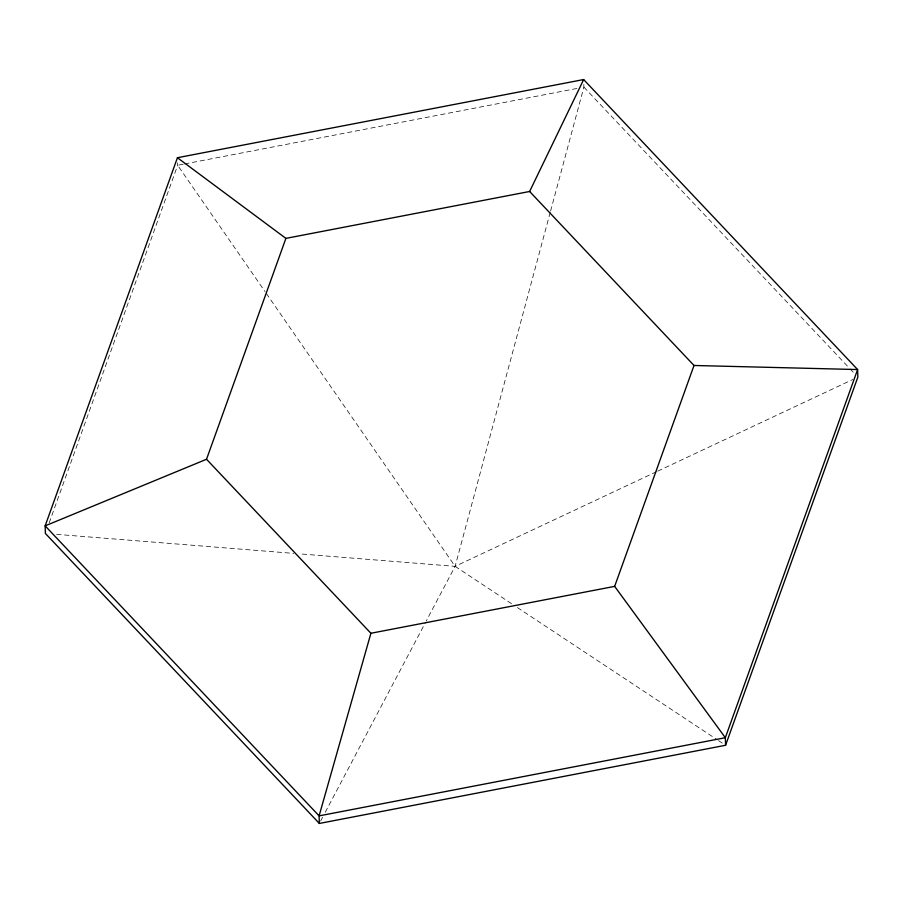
<?xml version="1.0" encoding="UTF-8"?>
<svg xmlns="http://www.w3.org/2000/svg" width="903" height="903" viewBox="0 0 903 903"><rect width="100%" height="100%" fill="white"/><g stroke="black" fill="none" stroke-linecap="round" stroke-linejoin="round"><path stroke-width="0.68" stroke-dasharray="4.51 3.39" d="M550.232 212.386L455.112 566.35L426.25 620.993M550.604 211.02L583.891 87.128L583.778 83.347M49.191 522.848L177.665 165.294L177.586 162.766M320.655 820.962L322.619 817.226M325.249 812.26L425.595 622.246M656.481 471.738L455.112 566.35L299.356 553.844M657.756 471.14L852.748 379.52M183.185 164.222L177.665 165.294L265.064 291.635M184.573 163.962L576.983 88.46M56.618 534.35L293.746 553.392M511.549 603.689L455.112 566.35L265.866 292.798M517.43 607.584L717.343 739.839M718.517 740.618L725.572 745.28M583.891 87.128L849.136 367.905M850.107 368.932L854.949 374.056"/><path stroke-width="1.35" d="M583.654 79.554L529.632 191.481L285.901 238.381L206.527 459.266L370.907 633.263L319.109 815.872L319.346 823.446L725.572 745.28L857.85 377.127L857.613 369.553L583.654 79.554L177.428 157.72L45.15 525.873L45.387 533.447L319.346 823.446M725.572 745.28L725.335 737.706L614.65 586.374L694.012 365.478L529.632 191.481M206.527 459.266L45.15 525.873L319.109 815.872L725.335 737.706L857.613 369.553L694.012 365.478M370.907 633.263L614.65 586.374M177.428 157.72L285.901 238.381"/></g></svg>
